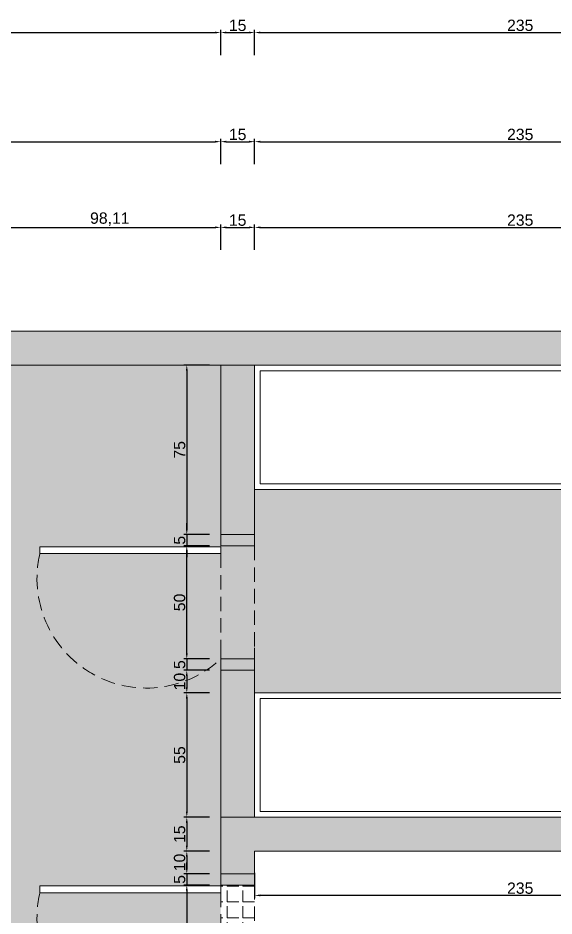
# Model space of a CAD drawing. Header units: centimetres. Extents: x -1214 to 5930, y 2765 to 5950.
# Drawn here: x 3822.1 to 4059.3, y 3468.8 to 3866 of the extents above; entities that cross this region are included whole.
import ezdxf

# ---------------------------------------------------------------- set-up
doc = ezdxf.new("R2010")
doc.units = ezdxf.units.CM
doc.linetypes.add('HIDDEN', pattern=[9.525, 6.35, -3.175])
for name, color, linetype, lineweight in [('duvar', 251, 'Continuous', 20), ('kapı', 1, 'Continuous', 15), ('tefriş', 4, 'Continuous', 9), ('ölçü', 64, 'Continuous', 20)]:
    doc.layers.add(name, color=color, linetype=linetype, lineweight=lineweight)
doc.layers.add('zemin', color=8, linetype='Continuous')
doc.styles.get("Standard").update_dxf_attribs({"font": 'arial.ttf'})
doc.dimstyles.new('yeni ölçü', dxfattribs={"dimtxt": 5, "dimasz": 2.5, "dimexe": 1.25, "dimexo": 0.625, "dimtad": 1, "dimtxsty": 'Standard', "dimcen": 2.45, "dimclrt": 256, "dimadec": 0, "dimazin": 0, "dimtfac": 1, "dimtmove": 0, "dimatfit": 3, "dimfxl": 10, "dimfxlon": 1, "dimarcsym": 0})
pattern_1 = [(0, (939.049, 967.372), (0, 6.985), [5.08, -1.905]), (90, (939.049, 967.372), (-6.985, 4e-16), [5.08, -1.905])]

# ---------------------------------------------------------------- blocks, each defined once
blk = doc.blocks.new('KP_001_Y')
at = {"layer": 'kapı'}
for points in [[(-15, 0), (0, 0), (0, -5), (-15, -5)], [(-15, 0), (0, 0), (0, -5), (-15, -5)], [(-15, -60), (0, -60), (0, -55), (-15, -55)], [(-15, -60), (0, -60), (0, -55), (-15, -55)]]:
    blk.add_lwpolyline(points, close=True, dxfattribs=at)
blk.add_lwpolyline([(-15, -5.4), (-95, -5.4), (-95, -8.4), (-15, -8.4), (-15, -5.4)], dxfattribs=at)
blk.add_lwpolyline([(-15, -5.4), (-95, -5.4), (-95, -8.4), (-15, -8.4), (-15, -5.4)], dxfattribs=at)
at = {"layer": 'kapı', "linetype": 'HIDDEN'}
for points in [[(0, -5), (0, -55)], [(0, -5), (0, -55)], [(-15, -8.4), (-15, -55)], [(-15, -8.4), (-15, -55)]]:
    blk.add_lwpolyline(points, dxfattribs=at)
blk.add_arc((-47.86, -19.44), 48.42, 166.8187, 312.7419, dxfattribs=at)
blk.add_arc((-47.86, -19.44), 48.42, 166.8187, 312.7419, dxfattribs=at)
blk = doc.blocks.new('*D27')
at = {"layer": 'Defpoints', "color": 0, "transparency": 16777216}
for p in [(3911.79, 3859.5), (3511.79, 3712.45), (3911.79, 3712.45)]:
    blk.add_point(p, dxfattribs=at)
at = {"layer": 'ölçü', "color": 0, "lineweight": -2, "transparency": 16777216}
for p, q in [((3511.79, 3849.5), (3511.79, 3860.75)), ((3514.29, 3859.5), (3909.29, 3859.5)), ((3911.79, 3849.5), (3911.79, 3860.75))]:
    blk.add_line(p, q, dxfattribs=at)
at = {"layer": 'ölçü', "color": 0, "transparency": 16777216}
for points in [[(3514.29, 3859.91), (3514.29, 3859.08), (3511.79, 3859.5)], [(3909.29, 3859.91), (3909.29, 3859.08), (3911.79, 3859.5)]]:
    blk.add_solid(points, dxfattribs=at)
at = {"layer": 'ölçü', "transparency": 16777216, "insert": (3711.79, 3862.67), "char_height": 5, "attachment_point": 5}
blk.add_mtext('400', dxfattribs=at)
blk = doc.blocks.new('*D28')
at = {"layer": 'Defpoints', "color": 0, "transparency": 16777216}
for p in [(3926.79, 3859.5), (3911.79, 3712.45), (3926.79, 3712.45)]:
    blk.add_point(p, dxfattribs=at)
at = {"layer": 'ölçü', "color": 0, "lineweight": -2, "transparency": 16777216}
for p, q in [((3911.79, 3849.5), (3911.79, 3860.75)), ((3914.29, 3859.5), (3924.29, 3859.5)), ((3926.79, 3849.5), (3926.79, 3860.75))]:
    blk.add_line(p, q, dxfattribs=at)
at = {"layer": 'ölçü', "color": 0, "transparency": 16777216}
for points in [[(3914.29, 3859.91), (3914.29, 3859.08), (3911.79, 3859.5)], [(3924.29, 3859.91), (3924.29, 3859.08), (3926.79, 3859.5)]]:
    blk.add_solid(points, dxfattribs=at)
at = {"layer": 'ölçü', "transparency": 16777216, "insert": (3919.29, 3862.67), "char_height": 5, "attachment_point": 5}
blk.add_mtext('15', dxfattribs=at)
blk = doc.blocks.new('*D29')
at = {"layer": 'Defpoints', "color": 0, "transparency": 16777216}
for p in [(4161.79, 3859.5), (3926.79, 3712.45), (4161.79, 3712.45)]:
    blk.add_point(p, dxfattribs=at)
at = {"layer": 'ölçü', "color": 0, "lineweight": -2, "transparency": 16777216}
for p, q in [((3926.79, 3849.5), (3926.79, 3860.75)), ((3929.29, 3859.5), (4159.29, 3859.5)), ((4161.79, 3849.5), (4161.79, 3860.75))]:
    blk.add_line(p, q, dxfattribs=at)
at = {"layer": 'ölçü', "color": 0, "transparency": 16777216}
for points in [[(3929.29, 3859.91), (3929.29, 3859.08), (3926.79, 3859.5)], [(4159.29, 3859.91), (4159.29, 3859.08), (4161.79, 3859.5)]]:
    blk.add_solid(points, dxfattribs=at)
at = {"layer": 'ölçü', "transparency": 16777216, "insert": (4044.29, 3862.68), "char_height": 5, "attachment_point": 5}
blk.add_mtext('235', dxfattribs=at)
blk = doc.blocks.new('*D57')
at = {"layer": 'Defpoints', "color": 0, "transparency": 16777216}
for p in [(3911.79, 3811.24), (3511.79, 3712.45), (3911.79, 3712.45)]:
    blk.add_point(p, dxfattribs=at)
at = {"layer": 'ölçü', "color": 0, "lineweight": -2, "transparency": 16777216}
for p, q in [((3511.79, 3801.24), (3511.79, 3812.49)), ((3514.29, 3811.24), (3909.29, 3811.24)), ((3911.79, 3801.24), (3911.79, 3812.49))]:
    blk.add_line(p, q, dxfattribs=at)
at = {"layer": 'ölçü', "color": 0, "transparency": 16777216}
for points in [[(3514.29, 3811.66), (3514.29, 3810.83), (3511.79, 3811.24)], [(3909.29, 3811.66), (3909.29, 3810.83), (3911.79, 3811.24)]]:
    blk.add_solid(points, dxfattribs=at)
at = {"layer": 'ölçü', "transparency": 16777216, "insert": (3711.79, 3814.42), "char_height": 5, "attachment_point": 5}
blk.add_mtext('400', dxfattribs=at)
blk = doc.blocks.new('*D58')
at = {"layer": 'Defpoints', "color": 0, "transparency": 16777216}
for p in [(3926.79, 3811.24), (3911.79, 3712.45), (3926.79, 3712.45)]:
    blk.add_point(p, dxfattribs=at)
at = {"layer": 'ölçü', "color": 0, "lineweight": -2, "transparency": 16777216}
for p, q in [((3911.79, 3801.24), (3911.79, 3812.49)), ((3914.29, 3811.24), (3924.29, 3811.24)), ((3926.79, 3801.24), (3926.79, 3812.49))]:
    blk.add_line(p, q, dxfattribs=at)
at = {"layer": 'ölçü', "color": 0, "transparency": 16777216}
for points in [[(3914.29, 3811.66), (3914.29, 3810.83), (3911.79, 3811.24)], [(3924.29, 3811.66), (3924.29, 3810.83), (3926.79, 3811.24)]]:
    blk.add_solid(points, dxfattribs=at)
at = {"layer": 'ölçü', "transparency": 16777216, "insert": (3919.29, 3814.42), "char_height": 5, "attachment_point": 5}
blk.add_mtext('15', dxfattribs=at)
blk = doc.blocks.new('*D59')
at = {"layer": 'Defpoints', "color": 0, "transparency": 16777216}
for p in [(4161.79, 3811.24), (3926.79, 3712.45), (4161.79, 3712.45)]:
    blk.add_point(p, dxfattribs=at)
at = {"layer": 'ölçü', "color": 0, "lineweight": -2, "transparency": 16777216}
for p, q in [((3926.79, 3801.24), (3926.79, 3812.49)), ((3929.29, 3811.24), (4159.29, 3811.24)), ((4161.79, 3801.24), (4161.79, 3812.49))]:
    blk.add_line(p, q, dxfattribs=at)
at = {"layer": 'ölçü', "color": 0, "transparency": 16777216}
for points in [[(3929.29, 3811.66), (3929.29, 3810.83), (3926.79, 3811.24)], [(4159.29, 3811.66), (4159.29, 3810.83), (4161.79, 3811.24)]]:
    blk.add_solid(points, dxfattribs=at)
at = {"layer": 'ölçü', "transparency": 16777216, "insert": (4044.29, 3814.42), "char_height": 5, "attachment_point": 5}
blk.add_mtext('235', dxfattribs=at)
blk = doc.blocks.new('*D61')
at = {"layer": 'Defpoints', "color": 0, "transparency": 16777216}
for p in [(3911.79, 3712.45), (3896.79, 3637.45), (3911.79, 3637.45)]:
    blk.add_point(p, dxfattribs=at)
at = {"layer": 'ölçü', "color": 0, "lineweight": -2, "transparency": 16777216}
for p, q in [((3906.79, 3712.45), (3895.54, 3712.45)), ((3896.79, 3709.95), (3896.79, 3639.95)), ((3906.79, 3637.45), (3895.54, 3637.45))]:
    blk.add_line(p, q, dxfattribs=at)
at = {"layer": 'ölçü', "color": 0, "transparency": 16777216}
for points in [[(3896.38, 3709.95), (3897.21, 3709.95), (3896.79, 3712.45)], [(3896.38, 3639.95), (3897.21, 3639.95), (3896.79, 3637.45)]]:
    blk.add_solid(points, dxfattribs=at)
at = {"layer": 'ölçü', "transparency": 16777216, "insert": (3893.63, 3674.95), "char_height": 5, "attachment_point": 5, "rotation": 90}
blk.add_mtext('75', dxfattribs=at)
blk = doc.blocks.new('*D62')
at = {"layer": 'Defpoints', "color": 0, "transparency": 16777216}
for p in [(3911.79, 3637.45), (3896.79, 3632.45), (3911.79, 3632.45)]:
    blk.add_point(p, dxfattribs=at)
at = {"layer": 'ölçü', "color": 0, "lineweight": -2, "transparency": 16777216}
for p, q in [((3896.79, 3639.95), (3896.79, 3642.45)), ((3906.79, 3637.45), (3895.54, 3637.45)), ((3896.79, 3637.45), (3896.79, 3632.45)), ((3906.79, 3632.45), (3895.54, 3632.45)), ((3896.79, 3629.95), (3896.79, 3627.45))]:
    blk.add_line(p, q, dxfattribs=at)
at = {"layer": 'ölçü', "color": 0, "transparency": 16777216}
for points in [[(3896.38, 3639.95), (3897.21, 3639.95), (3896.79, 3637.45)], [(3896.38, 3629.95), (3897.21, 3629.95), (3896.79, 3632.45)]]:
    blk.add_solid(points, dxfattribs=at)
at = {"layer": 'ölçü', "transparency": 16777216, "insert": (3893.63, 3634.95), "char_height": 5, "attachment_point": 5, "rotation": 90}
blk.add_mtext('5', dxfattribs=at)
blk = doc.blocks.new('*D64')
at = {"layer": 'Defpoints', "color": 0, "transparency": 16777216}
for p in [(3911.79, 3582.45), (3896.79, 3577.45), (3911.79, 3577.45)]:
    blk.add_point(p, dxfattribs=at)
at = {"layer": 'ölçü', "color": 0, "lineweight": -2, "transparency": 16777216}
for p, q in [((3896.79, 3584.95), (3896.79, 3587.45)), ((3906.79, 3582.45), (3895.54, 3582.45)), ((3896.79, 3582.45), (3896.79, 3577.45)), ((3906.79, 3577.45), (3895.54, 3577.45)), ((3896.79, 3574.95), (3896.79, 3572.45))]:
    blk.add_line(p, q, dxfattribs=at)
at = {"layer": 'ölçü', "color": 0, "transparency": 16777216}
for points in [[(3896.38, 3584.95), (3897.21, 3584.95), (3896.79, 3582.45)], [(3896.38, 3574.95), (3897.21, 3574.95), (3896.79, 3577.45)]]:
    blk.add_solid(points, dxfattribs=at)
at = {"layer": 'ölçü', "transparency": 16777216, "insert": (3893.63, 3579.95), "char_height": 5, "attachment_point": 5, "rotation": 90}
blk.add_mtext('5', dxfattribs=at)
blk = doc.blocks.new('*D66')
at = {"layer": 'Defpoints', "color": 0, "transparency": 16777216}
for p in [(3911.79, 3577.45), (3896.79, 3567.45), (3926.79, 3567.45)]:
    blk.add_point(p, dxfattribs=at)
at = {"layer": 'ölçü', "color": 0, "lineweight": -2, "transparency": 16777216}
for p, q in [((3906.79, 3577.45), (3895.54, 3577.45)), ((3896.79, 3574.95), (3896.79, 3569.95)), ((3906.79, 3567.45), (3895.54, 3567.45))]:
    blk.add_line(p, q, dxfattribs=at)
at = {"layer": 'ölçü', "color": 0, "transparency": 16777216}
for points in [[(3896.38, 3574.95), (3897.21, 3574.95), (3896.79, 3577.45)], [(3896.38, 3569.95), (3897.21, 3569.95), (3896.79, 3567.45)]]:
    blk.add_solid(points, dxfattribs=at)
at = {"layer": 'ölçü', "transparency": 16777216, "insert": (3893.62, 3572.45), "char_height": 5, "attachment_point": 5, "rotation": 90}
blk.add_mtext('10', dxfattribs=at)
blk = doc.blocks.new('*D67')
at = {"layer": 'Defpoints', "color": 0, "transparency": 16777216}
for p in [(3926.79, 3567.45), (3896.79, 3512.45), (3926.79, 3512.45)]:
    blk.add_point(p, dxfattribs=at)
at = {"layer": 'ölçü', "color": 0, "lineweight": -2, "transparency": 16777216}
for p, q in [((3906.79, 3567.45), (3895.54, 3567.45)), ((3896.79, 3564.95), (3896.79, 3514.95)), ((3906.79, 3512.45), (3895.54, 3512.45))]:
    blk.add_line(p, q, dxfattribs=at)
at = {"layer": 'ölçü', "color": 0, "transparency": 16777216}
for points in [[(3896.38, 3564.95), (3897.21, 3564.95), (3896.79, 3567.45)], [(3896.38, 3514.95), (3897.21, 3514.95), (3896.79, 3512.45)]]:
    blk.add_solid(points, dxfattribs=at)
at = {"layer": 'ölçü', "transparency": 16777216, "insert": (3893.63, 3539.95), "char_height": 5, "attachment_point": 5, "rotation": 90}
blk.add_mtext('55', dxfattribs=at)
blk = doc.blocks.new('*D68')
at = {"layer": 'Defpoints', "color": 0, "transparency": 16777216}
for p in [(3926.79, 3512.45), (3896.79, 3497.45), (3926.79, 3497.45)]:
    blk.add_point(p, dxfattribs=at)
at = {"layer": 'ölçü', "color": 0, "lineweight": -2, "transparency": 16777216}
for p, q in [((3906.79, 3512.45), (3895.54, 3512.45)), ((3896.79, 3509.95), (3896.79, 3499.95)), ((3906.79, 3497.45), (3895.54, 3497.45))]:
    blk.add_line(p, q, dxfattribs=at)
at = {"layer": 'ölçü', "color": 0, "transparency": 16777216}
for points in [[(3896.38, 3509.95), (3897.21, 3509.95), (3896.79, 3512.45)], [(3896.38, 3499.95), (3897.21, 3499.95), (3896.79, 3497.45)]]:
    blk.add_solid(points, dxfattribs=at)
at = {"layer": 'ölçü', "transparency": 16777216, "insert": (3893.62, 3504.95), "char_height": 5, "attachment_point": 5, "rotation": 90}
blk.add_mtext('15', dxfattribs=at)
blk = doc.blocks.new('*D69')
at = {"layer": 'Defpoints', "color": 0, "transparency": 16777216}
for p in [(3926.79, 3497.45), (3896.79, 3487.45), (3911.79, 3487.45)]:
    blk.add_point(p, dxfattribs=at)
at = {"layer": 'ölçü', "color": 0, "lineweight": -2, "transparency": 16777216}
for p, q in [((3906.79, 3497.45), (3895.54, 3497.45)), ((3896.79, 3494.95), (3896.79, 3489.95)), ((3906.79, 3487.45), (3895.54, 3487.45))]:
    blk.add_line(p, q, dxfattribs=at)
at = {"layer": 'ölçü', "color": 0, "transparency": 16777216}
for points in [[(3896.38, 3494.95), (3897.21, 3494.95), (3896.79, 3497.45)], [(3896.38, 3489.95), (3897.21, 3489.95), (3896.79, 3487.45)]]:
    blk.add_solid(points, dxfattribs=at)
at = {"layer": 'ölçü', "transparency": 16777216, "insert": (3893.62, 3492.45), "char_height": 5, "attachment_point": 5, "rotation": 90}
blk.add_mtext('10', dxfattribs=at)
blk = doc.blocks.new('*D70')
at = {"layer": 'Defpoints', "color": 0, "transparency": 16777216}
for p in [(3911.79, 3487.45), (3896.79, 3482.45), (3911.79, 3482.45)]:
    blk.add_point(p, dxfattribs=at)
at = {"layer": 'ölçü', "color": 0, "lineweight": -2, "transparency": 16777216}
for p, q in [((3896.79, 3489.95), (3896.79, 3492.45)), ((3906.79, 3487.45), (3895.54, 3487.45)), ((3896.79, 3487.45), (3896.79, 3482.45)), ((3906.79, 3482.45), (3895.54, 3482.45)), ((3896.79, 3479.95), (3896.79, 3477.45))]:
    blk.add_line(p, q, dxfattribs=at)
at = {"layer": 'ölçü', "color": 0, "transparency": 16777216}
for points in [[(3896.38, 3489.95), (3897.21, 3489.95), (3896.79, 3487.45)], [(3896.38, 3479.95), (3897.21, 3479.95), (3896.79, 3482.45)]]:
    blk.add_solid(points, dxfattribs=at)
at = {"layer": 'ölçü', "transparency": 16777216, "insert": (3893.63, 3484.95), "char_height": 5, "attachment_point": 5, "rotation": 90}
blk.add_mtext('5', dxfattribs=at)
blk = doc.blocks.new('*D71')
at = {"layer": 'Defpoints', "color": 0, "transparency": 16777216}
for p in [(3911.79, 3482.45), (3896.79, 3432.45), (3911.79, 3432.45)]:
    blk.add_point(p, dxfattribs=at)
at = {"layer": 'ölçü', "color": 0, "lineweight": -2, "transparency": 16777216}
for p, q in [((3906.79, 3482.45), (3895.54, 3482.45)), ((3896.79, 3479.95), (3896.79, 3434.95)), ((3906.79, 3432.45), (3895.54, 3432.45))]:
    blk.add_line(p, q, dxfattribs=at)
at = {"layer": 'ölçü', "color": 0, "transparency": 16777216}
for points in [[(3896.38, 3479.95), (3897.21, 3479.95), (3896.79, 3482.45)], [(3896.38, 3434.95), (3897.21, 3434.95), (3896.79, 3432.45)]]:
    blk.add_solid(points, dxfattribs=at)
at = {"layer": 'ölçü', "transparency": 16777216, "insert": (3893.62, 3457.45), "char_height": 5, "attachment_point": 5, "rotation": 90}
blk.add_mtext('50', dxfattribs=at)
blk = doc.blocks.new('*D80')
at = {"layer": 'Defpoints', "color": 0, "transparency": 16777216}
for p in [(4161.79, 3512.45), (3926.79, 3497.45), (3926.79, 3477.88)]:
    blk.add_point(p, dxfattribs=at)
at = {"layer": 'ölçü', "color": 0, "lineweight": -2, "transparency": 16777216}
for p, q in [((3926.79, 3487.88), (3926.79, 3476.63)), ((4161.79, 3487.88), (4161.79, 3476.63)), ((4159.29, 3477.88), (3929.29, 3477.88))]:
    blk.add_line(p, q, dxfattribs=at)
at = {"layer": 'ölçü', "color": 0, "transparency": 16777216}
for points in [[(3929.29, 3478.3), (3929.29, 3477.47), (3926.79, 3477.88)], [(4159.29, 3478.3), (4159.29, 3477.47), (4161.79, 3477.88)]]:
    blk.add_solid(points, dxfattribs=at)
at = {"layer": 'ölçü', "transparency": 16777216, "insert": (4044.29, 3481.06), "char_height": 5, "attachment_point": 5}
blk.add_mtext('235', dxfattribs=at)
blk = doc.blocks.new('*D125')
at = {"layer": 'Defpoints', "color": 0, "transparency": 16777216}
for p in [(3911.79, 3773.34), (3813.69, 3712.45), (3911.79, 3712.45)]:
    blk.add_point(p, dxfattribs=at)
at = {"layer": 'ölçü', "color": 0, "lineweight": -2, "transparency": 16777216}
for p, q in [((3813.69, 3763.34), (3813.69, 3774.59)), ((3911.79, 3763.34), (3911.79, 3774.59)), ((3816.19, 3773.34), (3909.29, 3773.34))]:
    blk.add_line(p, q, dxfattribs=at)
at = {"layer": 'ölçü', "color": 0, "transparency": 16777216}
for points in [[(3816.19, 3773.75), (3816.19, 3772.92), (3813.69, 3773.34)], [(3909.29, 3773.75), (3909.29, 3772.92), (3911.79, 3773.34)]]:
    blk.add_solid(points, dxfattribs=at)
at = {"layer": 'ölçü', "transparency": 16777216, "insert": (3862.74, 3776.97), "char_height": 5, "attachment_point": 5}
blk.add_mtext('98,11', dxfattribs=at)
blk = doc.blocks.new('*D126')
at = {"layer": 'Defpoints', "color": 0, "transparency": 16777216}
for p in [(3926.79, 3773.34), (3911.79, 3712.45), (3926.79, 3712.45)]:
    blk.add_point(p, dxfattribs=at)
at = {"layer": 'ölçü', "color": 0, "lineweight": -2, "transparency": 16777216}
for p, q in [((3911.79, 3763.34), (3911.79, 3774.59)), ((3926.79, 3763.34), (3926.79, 3774.59)), ((3914.29, 3773.34), (3924.29, 3773.34))]:
    blk.add_line(p, q, dxfattribs=at)
at = {"layer": 'ölçü', "color": 0, "transparency": 16777216}
for points in [[(3914.29, 3773.75), (3914.29, 3772.92), (3911.79, 3773.34)], [(3924.29, 3773.75), (3924.29, 3772.92), (3926.79, 3773.34)]]:
    blk.add_solid(points, dxfattribs=at)
at = {"layer": 'ölçü', "transparency": 16777216, "insert": (3919.29, 3776.51), "char_height": 5, "attachment_point": 5}
blk.add_mtext('15', dxfattribs=at)
blk = doc.blocks.new('*D127')
at = {"layer": 'Defpoints', "color": 0, "transparency": 16777216}
for p in [(4161.79, 3773.34), (3926.79, 3712.45), (4161.79, 3712.45)]:
    blk.add_point(p, dxfattribs=at)
at = {"layer": 'ölçü', "color": 0, "lineweight": -2, "transparency": 16777216}
for p, q in [((3926.79, 3763.34), (3926.79, 3774.59)), ((4161.79, 3763.34), (4161.79, 3774.59)), ((3929.29, 3773.34), (4159.29, 3773.34))]:
    blk.add_line(p, q, dxfattribs=at)
at = {"layer": 'ölçü', "color": 0, "transparency": 16777216}
for points in [[(3929.29, 3773.75), (3929.29, 3772.92), (3926.79, 3773.34)], [(4159.29, 3773.75), (4159.29, 3772.92), (4161.79, 3773.34)]]:
    blk.add_solid(points, dxfattribs=at)
at = {"layer": 'ölçü', "transparency": 16777216, "insert": (4044.29, 3776.52), "char_height": 5, "attachment_point": 5}
blk.add_mtext('235', dxfattribs=at)
blk = doc.blocks.new('*D263')
at = {"layer": 'Defpoints', "color": 0, "transparency": 16777216}
for p in [(3896.79, 3632.45), (3911.79, 3632.45), (3911.79, 3582.45)]:
    blk.add_point(p, dxfattribs=at)
at = {"layer": 'ölçü', "color": 0, "lineweight": -2, "transparency": 16777216}
for p, q in [((3906.79, 3632.45), (3895.54, 3632.45)), ((3896.79, 3584.95), (3896.79, 3629.95)), ((3906.79, 3582.45), (3895.54, 3582.45))]:
    blk.add_line(p, q, dxfattribs=at)
at = {"layer": 'ölçü', "color": 0, "transparency": 16777216}
for points in [[(3896.38, 3629.95), (3897.21, 3629.95), (3896.79, 3632.45)], [(3896.38, 3584.95), (3897.21, 3584.95), (3896.79, 3582.45)]]:
    blk.add_solid(points, dxfattribs=at)
at = {"layer": 'ölçü', "transparency": 16777216, "insert": (3893.62, 3607.45), "char_height": 5, "attachment_point": 5, "rotation": 90}
blk.add_mtext('50', dxfattribs=at)

msp = doc.modelspace()

# ---------------------------------------------------------------- hatches: boundary and pattern name
at = {"layer": 'duvar', "transparency": 33554636}
h = msp.add_hatch(color=256, dxfattribs=at)
h.dxf.hatch_style = 1
h.paths.add_polyline_path([(3511.793, 3712.448), (3561.793, 3712.448), (3661.793, 3712.448), (3768.687, 3712.448), (3768.687, 3712.66), (3813.687, 3712.66), (4161.793, 3712.448), (4161.793, 3512.448), (3911.793, 3512.448), (3911.793, 3487.448), (3926.793, 3487.448), (3926.793, 3497.448), (4176.793, 3497.448), (4176.793, 3727.448), (3661.793, 3727.448), (3561.793, 3727.448), (3496.793, 3727.448), (3496.793, 3322.448), (3511.793, 3322.448)])
h.paths.add_polyline_path([(4176.793, 3427.448), (3926.793, 3427.448), (3911.793, 3427.448), (3911.793, 3412.448), (4161.793, 3412.448), (4161.793, 3352.448), (4161.793, 3342.448), (4161.793, 3212.448), (3911.793, 3212.448), (3511.793, 3212.448), (3511.793, 3222.448), (3496.793, 3222.448), (3496.793, 3197.448), (3911.793, 3197.448), (4176.793, 3197.448)])
h.paths.add_polyline_path([(3926.793, 3282.448), (3911.793, 3282.448), (3911.793, 3212.448), (3926.793, 3212.448)], flags=17)
h.paths.add_polyline_path([(3926.793, 3412.448), (3911.793, 3412.448), (3911.793, 3342.448), (3926.793, 3342.448)], flags=17)
h.paths.add_polyline_path([(3926.793, 3712.448), (3920.692, 3712.448), (3911.793, 3712.448), (3911.793, 3693.342), (3911.793, 3637.448), (3926.793, 3637.448), (3926.793, 3693.342)], flags=17)
h.paths.add_polyline_path([(3926.793, 3567.448), (3926.793, 3577.448), (3911.793, 3577.448), (3911.793, 3512.448), (3926.793, 3512.448)], flags=17)
h = msp.add_hatch(dxfattribs=at)
h.set_pattern_fill('ANGLE', color=256)
h.set_pattern_definition(pattern_1)
h.paths.add_polyline_path([(3926.793, 3482.448), (3911.793, 3482.448), (3911.793, 3482.046), (3911.793, 3479.046), (3911.793, 3432.448), (3926.793, 3432.448)])
at = {"layer": 'zemin', "transparency": 33554636}
h = msp.add_hatch(dxfattribs=at)
h.set_pattern_fill('ANGLE', color=256)
h.set_pattern_definition(pattern_1)
h.paths.add_polyline_path([(4106.793, 3657.448), (3926.793, 3657.448), (3926.793, 3637.448), (3926.793, 3632.448), (3926.793, 3582.448), (3926.793, 3567.448), (4106.793, 3567.448)])
h.paths.add_polyline_path([(4064.348, 3628.462, -0.4142136), (4066.348, 3630.462), (4067.348, 3630.462), (4067.348, 3623.814), (4068.807, 3623.814), (4068.807, 3625.717, -0.4142136), (4073.807, 3630.717), (4093.807, 3630.717, -0.4142136), (4098.807, 3625.717), (4098.807, 3605.717, -0.4142136), (4093.807, 3600.717), (4073.807, 3600.717, -0.4142136), (4068.807, 3605.717), (4067.348, 3605.717), (4067.348, 3600.462), (4066.348, 3600.462, -0.4142136), (4064.348, 3602.462)], flags=16)
h.paths.add_polyline_path([(3926.793, 3632.448), (3911.793, 3632.448), (3911.793, 3632.046), (3911.793, 3629.046), (3911.793, 3582.448), (3926.793, 3582.448)])
h.paths.add_polyline_path([(3911.793, 3629.046), (3831.793, 3629.046, 0.7394425), (3911.793, 3582.448)], flags=17)
h.paths.add_polyline_path([(3926.793, 3637.448), (3911.793, 3637.448), (3911.793, 3632.448), (3926.793, 3632.448)])
h.paths.add_polyline_path([(3926.793, 3582.448), (3911.793, 3582.448), (3911.793, 3577.448), (3926.793, 3577.448)])
h.paths.add_polyline_path([(3911.793, 3479.046), (3831.793, 3479.046, 0.7394425), (3911.793, 3432.448)], flags=17)
h.paths.add_polyline_path([(3926.793, 3487.448), (3911.793, 3487.448), (3911.793, 3482.448), (3926.793, 3482.448)])
h.paths.add_polyline_path([(3926.793, 3432.448), (3911.793, 3432.448), (3911.793, 3427.448), (3926.793, 3427.448)])
h.paths.add_polyline_path([(3926.793, 3337.448), (3911.793, 3337.448), (3831.793, 3337.046), (3911.793, 3337.046), (3911.793, 3334.046), (3911.793, 3287.448), (3926.793, 3287.448)])
h.paths.add_polyline_path([(4161.793, 3342.448), (4131.793, 3342.448), (4091.793, 3382.448), (4091.793, 3412.448), (4036.793, 3412.448), (4036.793, 3357.448), (3926.793, 3357.448), (3926.793, 3342.448), (3926.793, 3337.448), (3926.793, 3287.448), (3926.793, 3282.448), (3926.793, 3212.448), (3955.494, 3212.448), (3955.494, 3262.608), (4045.494, 3262.608), (4045.494, 3212.448), (4161.793, 3212.448)])
edge = h.paths.add_edge_path(flags=16)
edge.add_spline(control_points=[(4141.264, 3246.656), (4141.105, 3246.589), (4140.944, 3246.523), (4137.792, 3245.249), (4134.522, 3244.382), (4127.755, 3243.402), (4124.258, 3243.289), (4117.388, 3243.828), (4114.016, 3244.479), (4107.736, 3246.491), (4104.83, 3247.852), (4100.568, 3250.657), (4099.011, 3251.943), (4096.345, 3254.753), (4095.236, 3256.277), (4093.547, 3259.499), (4092.968, 3261.197), (4092.403, 3264.658), (4092.417, 3266.421), (4093.038, 3269.877), (4093.644, 3271.568), (4095.769, 3275.485), (4097.572, 3277.613), (4102.026, 3281.316), (4104.677, 3282.893), (4110.548, 3285.381), (4113.769, 3286.291), (4120.459, 3287.369), (4123.928, 3287.537), (4130.771, 3287.118), (4134.143, 3286.531), (4138.665, 3285.183), (4139.991, 3284.71), (4141.264, 3284.175)], knot_values=[4.1496238, 4.1496238, 4.1496238, 4.1496238, 4.1674668, 4.1674668, 4.4984618, 4.4984618, 4.8294569, 4.8294569, 5.160452, 5.160452, 5.4914471, 5.4914471, 5.7191962, 5.7191962, 5.9469453, 5.9469453, 6.1746943, 6.1746943, 6.4024434, 6.4024434, 6.6301925, 6.6301925, 6.9590386, 6.9590386, 7.2878848, 7.2878848, 7.6167309, 7.6167309, 7.9455771, 7.9455771, 8.2744232, 8.2744232, 8.4167465, 8.4167465, 8.4167465, 8.4167465], degree=3, periodic=0)
edge.add_line((4141.264, 3284.175), (4141.264, 3290.717))
edge.add_line((4141.264, 3290.717), (4161.264, 3290.717))
edge.add_line((4161.264, 3290.717), (4161.264, 3240.717))
edge.add_line((4161.264, 3240.717), (4141.264, 3240.717))
edge.add_line((4141.264, 3240.717), (4141.264, 3246.656))
edge = h.paths.add_edge_path(flags=0)
edge.add_ellipse((4123.955, 3265.432), major_axis=(-20, 0), ratio=0.5, start_angle=248.03465, end_angle=471.96535, ccw=False)
edge.add_line((4131.436, 3274.706), (4131.436, 3271.32))
edge.add_line((4131.436, 3271.32), (4134.16, 3271.32))
edge.add_line((4134.16, 3271.32), (4134.16, 3269.523))
edge.add_line((4134.16, 3269.523), (4131.436, 3269.523))
edge.add_line((4131.436, 3269.523), (4131.436, 3261.32))
edge.add_line((4131.436, 3261.32), (4134.16, 3261.32))
edge.add_line((4134.16, 3261.32), (4134.16, 3259.523))
edge.add_line((4134.16, 3259.523), (4131.436, 3259.523))
edge.add_line((4131.436, 3259.523), (4131.436, 3256.158))
h.paths.add_polyline_path([(3926.793, 3342.448), (3911.793, 3342.448), (3911.793, 3337.448), (3926.793, 3337.448)])
h.paths.add_polyline_path([(3926.793, 3287.448), (3911.793, 3287.448), (3911.793, 3282.448), (3926.793, 3282.448)])
h.paths.add_polyline_path([(3911.793, 3334.046), (3831.793, 3334.046, 0.7394425), (3911.793, 3287.448)], flags=17)
h.paths.add_polyline_path([(3911.793, 3582.448, -0.7394425), (3831.793, 3629.046), (3831.793, 3632.046), (3911.793, 3632.046), (3911.793, 3637.448), (3911.793, 3693.342), (3911.793, 3712.448), (3813.687, 3712.448), (3813.687, 3667.448), (3793.537, 3667.448, -1), (3788.537, 3667.448), (3768.687, 3667.448), (3768.687, 3712.448), (3764.175, 3712.448), (3764.175, 3507.182), (3609.175, 3507.182), (3609.175, 3712.448), (3602.185, 3712.448), (3602.185, 3667.025), (3582.035, 3667.025, -1), (3577.035, 3667.025), (3557.185, 3667.025), (3557.185, 3712.448), (3511.793, 3712.448), (3511.793, 3322.448), (3511.793, 3317.448), (3507.288, 3317.448), (3507.293, 3227.448), (3511.793, 3227.448), (3511.793, 3222.448), (3511.793, 3212.448), (3911.793, 3212.448), (3911.793, 3282.448), (3911.793, 3287.448, -0.7394425), (3831.793, 3334.046), (3831.793, 3337.046), (3911.793, 3337.448), (3911.793, 3342.448), (3911.793, 3412.448), (3911.793, 3427.448), (3911.793, 3432.448, -0.7394425), (3831.793, 3479.046), (3831.793, 3482.046), (3911.793, 3482.046), (3911.793, 3487.448), (3911.793, 3512.448)])
h.paths.add_polyline_path([(3592.436, 3379.43), (3592.436, 3344.43, -0.4142136), (3582.436, 3334.43, -0.2350418), (3562.495, 3324.508), (3547.495, 3324.508, -0.4142136), (3522.495, 3349.508), (3522.495, 3374.508, -0.4142136), (3547.495, 3399.508), (3562.495, 3399.508, -0.2371007), (3582.553, 3389.43, -0.4107905)], flags=16)
h.paths.add_polyline_path([(3671.46, 3278.357, -0.2350418), (3681.382, 3258.416), (3681.382, 3243.416, -0.4142136), (3656.382, 3218.416), (3631.382, 3218.416, -0.4142136), (3606.382, 3243.416), (3606.382, 3258.416, -0.2371007), (3616.461, 3278.474, -0.4107905), (3626.46, 3288.357), (3661.46, 3288.357, -0.4142136)], flags=16)
h.paths.add_polyline_path([(3898.813, 3669.788), (3898.813, 3680.057), (3888.51, 3680.057), (3888.51, 3669.788)], flags=24)
h.paths.add_polyline_path([(3898.813, 3631.751), (3898.813, 3638.135), (3888.51, 3638.135), (3888.51, 3631.751)], flags=25)
h.paths.add_polyline_path([(3898.813, 3567.1), (3898.813, 3577.37), (3888.51, 3577.37), (3888.51, 3567.1)], flags=24)
h.paths.add_polyline_path([(3898.813, 3534.808), (3898.813, 3545.078), (3888.51, 3545.078), (3888.51, 3534.808)], flags=24)
h.paths.add_polyline_path([(3898.813, 3499.573), (3898.813, 3509.842), (3888.51, 3509.842), (3888.51, 3499.573)], flags=24)
h.paths.add_polyline_path([(3898.813, 3487.1), (3898.813, 3497.37), (3888.51, 3497.37), (3888.51, 3487.1)], flags=24)
h.paths.add_polyline_path([(3898.813, 3481.751), (3898.813, 3488.135), (3888.51, 3488.135), (3888.51, 3481.751)], flags=25)
h.paths.add_polyline_path([(3898.813, 3414.573), (3898.813, 3424.842), (3888.51, 3424.842), (3888.51, 3414.573)], flags=24)
h.paths.add_polyline_path([(3898.813, 3372.315), (3898.813, 3382.584), (3888.51, 3382.584), (3888.51, 3372.315)], flags=24)
h.paths.add_polyline_path([(3898.813, 3336.751), (3898.813, 3343.135), (3888.51, 3343.135), (3888.51, 3336.751)], flags=25)
h.paths.add_polyline_path([(3898.813, 3242.315), (3898.813, 3252.584), (3888.51, 3252.584), (3888.51, 3242.315)], flags=24)

# ---------------------------------------------------------------- linework, layer by layer
at = {"layer": 'duvar'}
for points in [[(3926.793, 3487.448), (3926.793, 3497.448), (4176.793, 3497.448), (4176.793, 3727.448), (3661.793, 3727.448), (3561.793, 3727.448), (3496.793, 3727.448), (3496.793, 3322.448)], [(3911.793, 3484.448), (3911.793, 3512.448), (4161.793, 3512.448), (4161.793, 3712.448), (3661.793, 3712.448), (3561.793, 3712.448), (3511.793, 3712.448), (3511.793, 3322.448)], [(3911.793, 3637.046), (3911.793, 3637.046), (3911.793, 3693.342), (3911.793, 3712.448)], [(4161.793, 3712.448), (3920.692, 3712.448)], [(3926.793, 3637.448), (3926.793, 3693.342), (3926.793, 3712.448)], [(3911.793, 3512.448), (3911.793, 3587.448)], [(3926.793, 3512.448), (3926.793, 3587.448)]]:
    msp.add_lwpolyline(points, dxfattribs=at)
at = {"layer": 'tefriş'}
for points in [[(4106.793, 3657.448), (3926.793, 3657.448), (3926.793, 3712.448), (4161.793, 3712.448), (4161.793, 3657.448)], [(4106.793, 3567.448), (3926.793, 3567.448), (3926.793, 3512.448), (4161.793, 3512.448), (4161.793, 3567.448)]]:
    msp.add_lwpolyline(points, dxfattribs=at)
for points in [[(3929.293, 3709.948), (4159.293, 3709.948), (4159.293, 3659.948), (3929.293, 3659.948)], [(3929.293, 3514.948), (4159.293, 3514.948), (4159.293, 3564.948), (3929.293, 3564.948)]]:
    msp.add_lwpolyline(points, close=True, dxfattribs=at)

# ---------------------------------------------------------------- block references
at = {"layer": 'kapı'}
for p in [(3926.793, 3637.448), (3926.793, 3487.448)]:
    msp.add_blockref('KP_001_Y', p, dxfattribs=at)

# ---------------------------------------------------------------- dimensions: what is measured, and where the dimension line sits
at = {"layer": 'ölçü'}
for base, p1, p2, picture, middle in [((3911.793, 3859.496), (3511.793, 3712.448), (3911.793, 3712.448), '*D27', (3711.793, 3862.674)), ((3926.793, 3859.496), (3911.793, 3712.448), (3926.793, 3712.448), '*D28', (3919.293, 3862.674)), ((4161.793, 3859.496), (3926.793, 3712.448), (4161.793, 3712.448), '*D29', (4044.293, 3862.676)), ((3911.793, 3811.245), (3511.793, 3712.448), (3911.793, 3712.448), '*D57', (3711.793, 3814.423)), ((3926.793, 3811.245), (3911.793, 3712.448), (3926.793, 3712.448), '*D58', (3919.293, 3814.423)), ((4161.793, 3811.245), (3926.793, 3712.448), (4161.793, 3712.448), '*D59', (4044.293, 3814.424)), ((3911.793, 3773.337), (3813.687, 3712.448), (3911.793, 3712.448), '*D125', (3862.74, 3776.967)), ((3926.793, 3773.337), (3911.793, 3712.448), (3926.793, 3712.448), '*D126', (3919.293, 3776.515)), ((4161.793, 3773.337), (3926.793, 3712.448), (4161.793, 3712.448), '*D127', (4044.293, 3776.517)), ((3926.793, 3477.885), (4161.793, 3512.448), (3926.793, 3497.448), '*D80', (4044.293, 3481.064))]:
    dim = msp.add_linear_dim(base=base, p1=p1, p2=p2, dimstyle='yeni ölçü', override={"dimtmove": 1}, dxfattribs=at)
    dim.commit()
    dim.dimension.update_dxf_attribs({"geometry": picture, "text_midpoint": middle})
dim = msp.add_linear_dim(base=(3896.793, 3637.448), p1=(3911.793, 3712.448), p2=(3911.793, 3637.448), angle=90, dimstyle='yeni ölçü', dxfattribs=at)
dim.commit()
dim.dimension.update_dxf_attribs({"geometry": '*D61', "text_midpoint": (3893.626, 3674.948)})
for base, p1, p2, picture, middle in [((3896.793, 3632.448), (3911.793, 3637.448), (3911.793, 3632.448), '*D62', (3893.626, 3634.948)), ((3896.793, 3632.448), (3911.793, 3582.448), (3911.793, 3632.448), '*D263', (3893.615, 3607.448)), ((3896.793, 3577.448), (3911.793, 3582.448), (3911.793, 3577.448), '*D64', (3893.626, 3579.948)), ((3896.793, 3567.448), (3911.793, 3577.448), (3926.793, 3567.448), '*D66', (3893.615, 3572.448)), ((3896.793, 3512.448), (3926.793, 3567.448), (3926.793, 3512.448), '*D67', (3893.626, 3539.948)), ((3896.793, 3497.448), (3926.793, 3512.448), (3926.793, 3497.448), '*D68', (3893.615, 3504.948)), ((3896.793, 3487.448), (3926.793, 3497.448), (3911.793, 3487.448), '*D69', (3893.615, 3492.448)), ((3896.793, 3482.448), (3911.793, 3487.448), (3911.793, 3482.448), '*D70', (3893.626, 3484.948)), ((3896.793, 3432.448), (3911.793, 3482.448), (3911.793, 3432.448), '*D71', (3893.615, 3457.448))]:
    dim = msp.add_linear_dim(base=base, p1=p1, p2=p2, angle=90, dimstyle='yeni ölçü', override={"dimtmove": 1}, dxfattribs=at)
    dim.commit()
    dim.dimension.update_dxf_attribs({"geometry": picture, "text_midpoint": middle})

doc.saveas('drawing.dxf')
